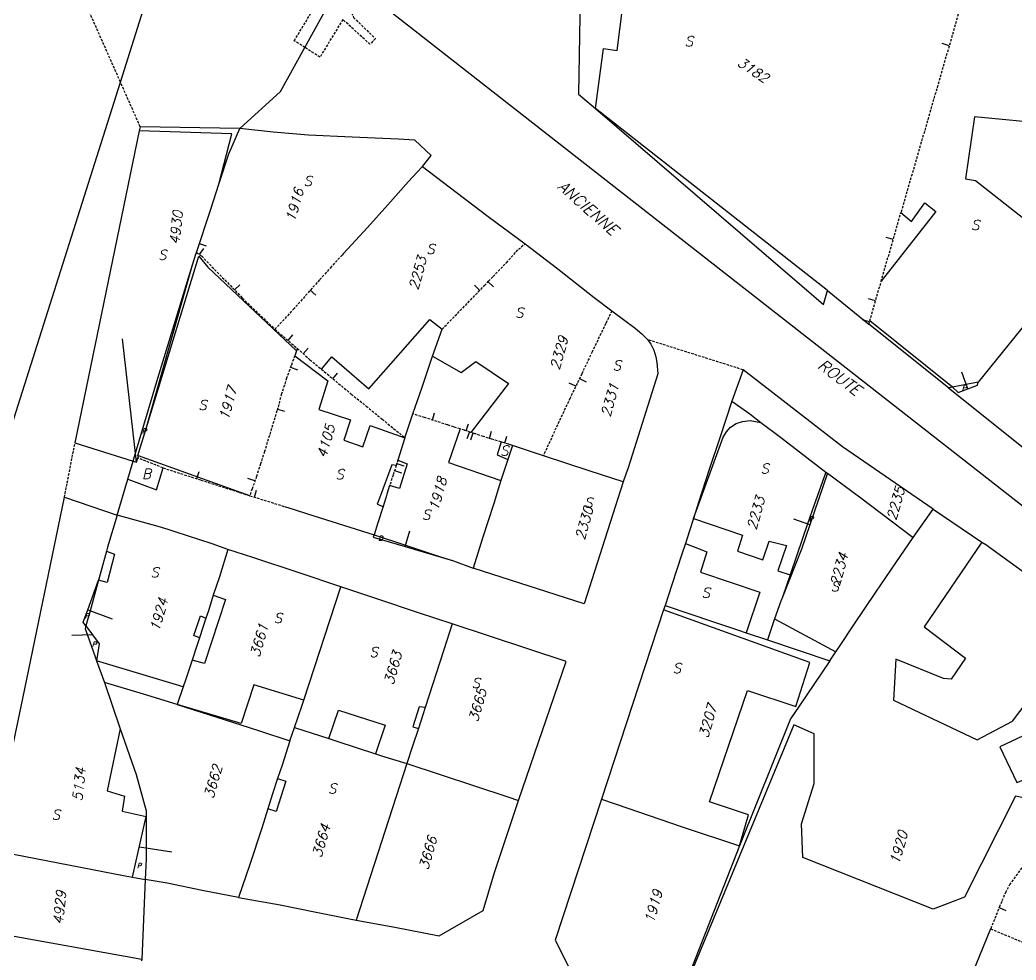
# Model space of a CAD drawing. Extents: x -334462 to -332769, y -29481 to -26664.
# Drawn here: x -333851.5 to -333750.6, y -28164.2 to -28068.9 of the extents above; entities that cross this region are included whole.
import ezdxf
from ezdxf.enums import TextEntityAlignment as Align

# ---------------------------------------------------------------- set-up
doc = ezdxf.new("R2010")
doc.units = 0
doc.header["$MEASUREMENT"] = 0
doc.linetypes.add('HIDDEN', pattern=[0.375, 0.25, -0.125])
for name, color, linetype in [('17', 7, 'CONTINUOUS'), ('18', 7, 'CONTINUOUS'), ('DP$DIVIDING$LINE', 7, 'CONTINUOUS'), ('EASEMENT$BOUNDA$', 7, 'CONTINUOUS'), ('ENC$$ST$$A$$TEXT', 7, 'CONTINUOUS'), ('ENCRO$$AREA$TEXT', 7, 'CONTINUOUS'), ('MAP$SHEET$BOUND$', 7, 'CONTINUOUS'), ('PARCEL$BOUNDARY', 7, 'CONTINUOUS'), ('PARCEL$NUMBER', 7, 'CONTINUOUS'), ('SECTION$$A$', 7, 'CONTINUOUS'), ('STREET$TEXT', 7, 'CONTINUOUS'), ('STRUC$$FOOTPRINT', 7, 'CONTINUOUS')]:
    doc.layers.add(name, color=color, linetype=linetype)
doc.styles.add('ITALICT', font='ITALICT', dxfattribs={"height": 0.2})

msp = doc.modelspace()

# ---------------------------------------------------------------- linework, layer by layer
at = {"layer": '17', "color": 1, "linetype": 'Continuous'}
for p, q in [((-333757.33, -28071.48), (-333758.05, -28071.27)), ((-333763.01, -28091.12), (-333763.73, -28090.92)), ((-333833.3, -28092.66), (-333832.87, -28092.05)), ((-333829.76, -28096.23), (-333829.22, -28095.71)), ((-333822.08, -28096.27), (-333821.52, -28096.77)), ((-333765.41, -28099.48), (-333766.13, -28099.28)), ((-333819.8, -28105.24), (-333819.32, -28104.66)), ((-333805.96, -28110.63), (-333806.2, -28111.34))]:
    msp.add_line(p, q, dxfattribs=at)
at = {"layer": '17', "color": 5, "linetype": 'Continuous'}
for p, q in [((-333804.06, -28095.41), (-333803.52, -28095.93)), ((-333804.9, -28096.28), (-333805.44, -28095.76)), ((-333794.8, -28105.21), (-333794.12, -28105.54)), ((-333795.18, -28106), (-333795.85, -28105.68))]:
    msp.add_line(p, q, dxfattribs=at)
at = {"layer": '17', "color": 2, "linetype": 'Continuous'}
for p, q in [((-333833.59, -28115.37), (-333833.36, -28114.65)), ((-333827.7, -28115.6), (-333828.41, -28115.35))]:
    msp.add_line(p, q, dxfattribs=at)
at = {"layer": '18', "color": 1, "linetype": 'Continuous'}
for p, q in [((-333833.33, -28091.53), (-333832.62, -28091.77)), ((-333764.79, -28097.34), (-333765.51, -28097.13)), ((-333824.33, -28101.38), (-333823.85, -28100.8)), ((-333822.79, -28102.71), (-333822.29, -28102.15)), ((-333809.71, -28109.43), (-333809.49, -28108.71)), ((-333806.29, -28110.52), (-333806.06, -28109.81)), ((-333803.93, -28111.29), (-333803.71, -28110.57)), ((-333805.61, -28110.75), (-333805.85, -28111.46)), ((-333802.38, -28111.76), (-333802.16, -28111.05)), ((-333813.54, -28114.55), (-333812.83, -28114.78)), ((-333813.32, -28113.84), (-333812.6, -28114.06)), ((-333752.27, -28158.86), (-333751.58, -28159.15))]:
    msp.add_line(p, q, dxfattribs=at)
at = {"layer": '18', "color": 2, "linetype": 'Continuous'}
for p, q in [((-333824.08, -28104.07), (-333823.38, -28104.34)), ((-333825.42, -28108.33), (-333824.69, -28108.53)), ((-333827.75, -28117.24), (-333827.52, -28116.53))]:
    msp.add_line(p, q, dxfattribs=at)
at = {"layer": 'DP$DIVIDING$LINE', "color": 30, "linetype": 'HIDDEN'}
for p, q in [((-333841.33, -28075.16), (-333850.72, -28053.91)), ((-333839.32, -28079.7), (-333841.33, -28075.16)), ((-333778.21, -28104.34), (-333787.92, -28101.27)), ((-333847, -28117.26), (-333845.93, -28111.74))]:
    msp.add_line(p, q, dxfattribs=at)
at = {"layer": 'DP$DIVIDING$LINE', "color": 2, "linetype": 'HIDDEN'}
for points in [[(-333822.63, -28071.66), (-333823.71, -28070.97), (-333821.2, -28066.83), (-333829.58, -28059.02), (-333834.71, -28054.29)], [(-333819.66, -28066.29), (-333818.02, -28067.8), (-333817.7, -28068.61), (-333815.49, -28070.76), (-333816.04, -28071.33), (-333818.79, -28068.83), (-333821.1, -28072.63), (-333822.63, -28071.66)]]:
    msp.add_lwpolyline(points, dxfattribs=at)
at = {"layer": 'EASEMENT$BOUNDA$', "color": 3, "linetype": 'HIDDEN'}
msp.add_line((-333837.01, -28114.28), (-333839.57, -28113.27), dxfattribs=at)
at = {"layer": 'ENC$$ST$$A$$TEXT', "color": 1, "linetype": 'Continuous'}
for p, q in [((-333839.69, -28113.7), (-333841.1, -28101.21)), ((-333755.43, -28106.26), (-333756.05, -28104.56)), ((-333771.46, -28120.04), (-333773.07, -28119.48)), ((-333812.48, -28122.26), (-333812, -28120.65)), ((-333844.64, -28128.67), (-333842.15, -28129.57)), ((-333844.16, -28131.21), (-333846.24, -28131.27))]:
    msp.add_line(p, q, dxfattribs=at)
at = {"layer": 'ENCRO$$AREA$TEXT', "color": 5, "linetype": 'Continuous'}
msp.add_line((-333839.4, -28152.69), (-333836.1, -28153.2), dxfattribs=at)
at = {"layer": 'MAP$SHEET$BOUND$', "color": 6, "linetype": 'Continuous'}
for p, q in [((-333841.33, -28075.16), (-333834.71, -28054.29)), ((-333822.63, -28071.66), (-333819.66, -28066.29)), ((-333841.65, -28119.06), (-333840.56, -28115.41))]:
    msp.add_line(p, q, dxfattribs=at)
for points in [[(-333818.59, -28064.36), (-333728.11, -28135.15), (-333671.47, -28172.8), (-333628.15, -28194.82)], [(-333829.22, -28079.89), (-333825.1, -28076.13), (-333822.63, -28071.66)], [(-333887.8, -28238.18), (-333883.42, -28231.02), (-333879.01, -28212.99), (-333859.5, -28132.45), (-333841.33, -28075.16)]]:
    msp.add_lwpolyline(points, dxfattribs=at)
at = {"layer": 'PARCEL$BOUNDARY', "color": 2, "linetype": 'HIDDEN'}
for p, q in [((-333754.84, -28062.89), (-333762.22, -28088.38)), ((-333764.22, -28095.36), (-333762.22, -28088.38)), ((-333765.38, -28099.38), (-333764.22, -28095.36)), ((-333765.47, -28099.71), (-333765.38, -28099.38)), ((-333828.21, -28117.1), (-333824.71, -28118.19))]:
    msp.add_line(p, q, dxfattribs=at)
at = {"layer": 'PARCEL$BOUNDARY', "color": 7, "linetype": 'Continuous'}
for p, q in [((-333839.41, -28080.11), (-333845.93, -28111.74)), ((-333839.32, -28079.7), (-333839.41, -28080.11)), ((-333829.22, -28079.89), (-333839.32, -28079.7)), ((-333744.4, -28093.21), (-333754.4, -28105.59)), ((-333769.66, -28096.28), (-333765.47, -28099.71)), ((-333809.68, -28102.94), (-333808.73, -28100.22)), ((-333757.4, -28106.15), (-333765.47, -28099.71)), ((-333823.48, -28102.41), (-333823.66, -28102.92)), ((-333823.4, -28102.16), (-333823.48, -28102.41)), ((-333778.21, -28104.34), (-333779.35, -28107.52)), ((-333757.01, -28106.08), (-333757.4, -28106.15)), ((-333757.4, -28106.15), (-333749.82, -28112.22)), ((-333754.4, -28105.59), (-333757.01, -28106.08)), ((-333812.5, -28111.22), (-333811.7, -28108.8)), ((-333812.5, -28111.22), (-333813.21, -28113.49)), ((-333845.93, -28111.74), (-333840.05, -28113.58)), ((-333801.6, -28112), (-333802.07, -28113.43)), ((-333801.6, -28112), (-333801.99, -28111.88)), ((-333798.46, -28113.05), (-333801.6, -28112)), ((-333769.83, -28114.71), (-333769.66, -28114.83)), ((-333847, -28117.26), (-333841.65, -28119.06)), ((-333760.99, -28121.32), (-333758.95, -28118.45)), ((-333758.95, -28118.45), (-333754.01, -28121.8)), ((-333807.58, -28123.71), (-333805.59, -28124.45)), ((-333773.45, -28125.12), (-333774.24, -28127.37)), ((-333822.74, -28137.82), (-333818.98, -28126.32)), ((-333786.29, -28128.66), (-333792.58, -28147.87)), ((-333786.13, -28128.23), (-333786.29, -28128.66)), ((-333832.66, -28129.5), (-333833.32, -28131.5)), ((-333775.02, -28129.59), (-333775.76, -28131.72)), ((-333777.89, -28131), (-333775.76, -28131.72)), ((-333775.76, -28131.72), (-333769.42, -28133.84)), ((-333769.42, -28133.84), (-333768.81, -28132.94)), ((-333834.97, -28136.48), (-333835.56, -28138.28)), ((-333824.15, -28141.94), (-333823.67, -28140.61)), ((-333823.67, -28140.61), (-333820.22, -28141.72)), ((-333812.3, -28144.26), (-333817.43, -28160.12)), ((-333778.58, -28152.59), (-333785.58, -28170.49)), ((-333840.09, -28155.77), (-333838.82, -28156.02)), ((-333855.91, -28161.05), (-333839.17, -28164.08)), ((-333753.13, -28161.01), (-333761.1, -28180.38))]:
    msp.add_line(p, q, dxfattribs=at)
for points in [[(-333794.55, -28056.59), (-333794.9, -28076.38), (-333793.17, -28077.86)], [(-333793.17, -28077.86), (-333772.28, -28095.83), (-333770.08, -28097.72), (-333769.66, -28096.28)], [(-333810.71, -28083.73), (-333809.82, -28082.62), (-333811.49, -28081.07), (-333813.16, -28080.96), (-333817.85, -28080.74), (-333822.26, -28080.54), (-333825.84, -28080.26), (-333829.22, -28079.89)], [(-333810.71, -28083.73), (-333811.3, -28084.34), (-333812.13, -28085.24), (-333814.23, -28087.62), (-333816.29, -28089.91), (-333818.71, -28092.53), (-333818.76, -28092.59)], [(-333810.71, -28083.73), (-333808.02, -28085.8), (-333804.04, -28088.78), (-333800.32, -28091.56)], [(-333800.32, -28091.56), (-333796.99, -28094.11), (-333793.32, -28096.99), (-333791.51, -28098.36)], [(-333840.05, -28113.58), (-333839.91, -28113.13), (-333837.54, -28105.17), (-333836.01, -28100.2), (-333834.55, -28095.44), (-333834.02, -28093.71)], [(-333791.51, -28098.36), (-333789.17, -28100.12), (-333788.48, -28100.7), (-333787.92, -28101.27)], [(-333787.92, -28101.27), (-333787.58, -28101.75), (-333787.27, -28102.35), (-333787.05, -28103.01), (-333786.97, -28103.58), (-333786.85, -28104.76), (-333789.86, -28114.26), (-333790.09, -28114.9), (-333790.36, -28115.68)], [(-333811.7, -28108.8), (-333810.75, -28106.09), (-333809.68, -28102.94)], [(-333758.95, -28118.45), (-333768.13, -28112.16), (-333778.21, -28104.34)], [(-333779.35, -28107.52), (-333780.58, -28111.24), (-333781.64, -28114.44), (-333782.73, -28117.79), (-333783.24, -28119.41)], [(-333779.35, -28107.52), (-333777.55, -28108.81), (-333776.41, -28109.67)], [(-333776.41, -28109.67), (-333774.41, -28111.17), (-333769.83, -28114.71)], [(-333802.07, -28113.43), (-333802.46, -28114.63), (-333802.76, -28115.56)], [(-333790.36, -28115.68), (-333793.83, -28114.57), (-333798.46, -28113.05)], [(-333840.56, -28115.41), (-333837.66, -28116.49), (-333837.01, -28114.28)], [(-333802.76, -28115.56), (-333803.03, -28116.42), (-333803.49, -28117.89), (-333804.64, -28121.39), (-333805.59, -28124.45)], [(-333769.83, -28114.71), (-333771.22, -28118.6), (-333771.68, -28119.96), (-333772.76, -28123.14), (-333773.45, -28125.12)], [(-333769.66, -28114.83), (-333766.29, -28117.32), (-333760.99, -28121.32)], [(-333814.04, -28116.08), (-333814.31, -28116.94), (-333814.4, -28117.22), (-333814.6, -28117.86), (-333814.71, -28118.19)], [(-333790.36, -28115.68), (-333794.34, -28128.07), (-333805.59, -28124.45)], [(-333854.47, -28153), (-333851.22, -28137.67), (-333847, -28117.26)], [(-333824.71, -28118.19), (-333823.72, -28118.51), (-333822.37, -28118.95), (-333815.6, -28121.08)], [(-333814.71, -28118.19), (-333815.24, -28119.86), (-333815.6, -28121.08)], [(-333830.43, -28122.55), (-333832.03, -28121.97), (-333835.77, -28120.75), (-333836.48, -28120.52), (-333837.5, -28120.22), (-333841.65, -28119.06)], [(-333783.24, -28119.41), (-333783.65, -28120.67), (-333784.07, -28121.95)], [(-333815.6, -28121.08), (-333812.43, -28122.12), (-333809, -28123.25), (-333807.58, -28123.71)], [(-333768.81, -28132.94), (-333768.44, -28132.39), (-333767.01, -28130.19), (-333764.76, -28126.87), (-333762.74, -28123.9), (-333760.99, -28121.32)], [(-333830.43, -28122.55), (-333831.3, -28125.32), (-333831.91, -28127.19)], [(-333818.98, -28126.32), (-333823.22, -28124.93), (-333827.89, -28123.36), (-333830.43, -28122.55)], [(-333784.07, -28121.95), (-333784.45, -28123.12), (-333785.44, -28126.15), (-333786.13, -28128.23)], [(-333754.01, -28121.8), (-333753.63, -28122.05), (-333735.6, -28135.12), (-333737.33, -28137.46), (-333738.56, -28139.2)], [(-333843.54, -28125.65), (-333844.4, -28128.76), (-333844.83, -28130.3)], [(-333807.69, -28130.1), (-333811, -28128.99), (-333815.53, -28127.49), (-333818.98, -28126.32)], [(-333831.91, -28127.19), (-333832.41, -28128.76), (-333832.66, -28129.5)], [(-333774.24, -28127.37), (-333774.39, -28127.8), (-333775.02, -28129.59)], [(-333786.13, -28128.23), (-333781.21, -28129.87), (-333778.8, -28130.69), (-333777.89, -28131)], [(-333844.83, -28130.3), (-333844.86, -28130.39), (-333844.91, -28130.58), (-333844.67, -28131.23), (-333843.89, -28133.42), (-333843.74, -28133.83)], [(-333807.69, -28130.1), (-333808.54, -28132.72), (-333810.43, -28138.57)], [(-333800.97, -28148.01), (-333796.16, -28133.91), (-333807.69, -28130.1)], [(-333833.32, -28131.5), (-333833.56, -28132.22), (-333834.07, -28133.77)], [(-333834.07, -28133.77), (-333834.71, -28135.69), (-333834.97, -28136.48)], [(-333769.42, -28133.84), (-333771.05, -28136.24), (-333772.53, -28138.44), (-333773.42, -28139.73), (-333778.58, -28152.59)], [(-333835.56, -28138.28), (-333838.99, -28137.2), (-333842.95, -28136.03)], [(-333823.67, -28140.61), (-333822.95, -28138.44), (-333822.74, -28137.82)], [(-333835.56, -28138.28), (-333829.13, -28140.34), (-333827.24, -28140.94), (-333824.15, -28141.94)], [(-333810.43, -28138.57), (-333810.67, -28139.32), (-333811.11, -28140.69)], [(-333811.11, -28140.69), (-333811.71, -28142.5), (-333812.3, -28144.26)], [(-333820.22, -28141.72), (-333819.38, -28141.99), (-333815.47, -28143.26)], [(-333824.15, -28141.94), (-333824.94, -28144.4), (-333825.39, -28145.78)], [(-333815.47, -28143.26), (-333814.86, -28143.46), (-333812.3, -28144.26)], [(-333812.3, -28144.26), (-333802.07, -28147.63), (-333800.97, -28148.01)], [(-333825.39, -28145.78), (-333825.91, -28147.32), (-333826.39, -28148.83)], [(-333792.58, -28147.87), (-333797.25, -28162.14), (-333796.15, -28164.35), (-333795.1, -28166.61), (-333785.58, -28170.49)], [(-333792.58, -28147.87), (-333789.9, -28148.77), (-333784.49, -28150.63), (-333778.58, -28152.59)], [(-333826.39, -28148.83), (-333827.01, -28150.81), (-333828.21, -28154.47), (-333829.36, -28157.84)], [(-333817.43, -28160.12), (-333813.51, -28160.85), (-333809.03, -28161.72), (-333804.57, -28159.14), (-333803.4, -28155.28), (-333801.91, -28150.85), (-333800.97, -28148.01)], [(-333854.47, -28153), (-333840.84, -28155.63), (-333840.09, -28155.77)], [(-333829.36, -28157.84), (-333833.03, -28157.12), (-333836.58, -28156.36), (-333838.82, -28156.02)], [(-333829.36, -28157.84), (-333825.14, -28158.56), (-333821.5, -28159.31), (-333817.43, -28160.12)]]:
    msp.add_lwpolyline(points, dxfattribs=at)
at = {"layer": 'PARCEL$BOUNDARY', "color": 2, "linetype": 'HIDDEN'}
for points in [[(-333808.73, -28100.22), (-333806.89, -28098.34), (-333804.42, -28095.79), (-333804.01, -28095.35), (-333803.56, -28094.89), (-333802.21, -28093.48), (-333800.98, -28092.12), (-333800.32, -28091.56)], [(-333833.63, -28092.43), (-333833.09, -28092.81), (-333828.95, -28097.07), (-333825.66, -28100.23)], [(-333818.76, -28092.59), (-333818.86, -28092.7), (-333819.95, -28093.89), (-333821.15, -28095.22), (-333821.4, -28095.5), (-333823.72, -28098.12), (-333825.66, -28100.23)], [(-333791.51, -28098.36), (-333792.14, -28099.64), (-333793.51, -28102.5), (-333794.46, -28104.5), (-333794.57, -28104.74), (-333795.04, -28105.72), (-333795.76, -28107.21), (-333797.18, -28110.24), (-333798.46, -28113.05)], [(-333825.66, -28100.23), (-333824.56, -28101.18), (-333823.4, -28102.16)], [(-333823.4, -28102.16), (-333822.12, -28103.31), (-333820.95, -28104.28)], [(-333823.66, -28102.92), (-333824.02, -28103.91), (-333824.17, -28104.31), (-333824.48, -28105.18), (-333824.99, -28106.78), (-333825.46, -28108.5), (-333826.01, -28110.28), (-333826.73, -28112.63), (-333827.13, -28113.86), (-333827.53, -28115.14), (-333827.99, -28116.4), (-333828.21, -28117.1)], [(-333820.95, -28104.28), (-333817.94, -28106.79), (-333816.42, -28108.01), (-333814.79, -28109.33), (-333812.5, -28111.22)], [(-333806.9, -28110.32), (-333807.54, -28110.12), (-333808.16, -28109.92), (-333810.5, -28109.18), (-333811.7, -28108.8)], [(-333805.81, -28110.68), (-333806.41, -28110.48), (-333806.46, -28110.47), (-333806.9, -28110.32)], [(-333805.32, -28110.84), (-333805.39, -28110.82), (-333805.81, -28110.68)], [(-333802.74, -28111.65), (-333803.67, -28111.37), (-333804.53, -28111.1), (-333805.32, -28110.84)], [(-333801.99, -28111.88), (-333802.43, -28111.75), (-333802.74, -28111.65)], [(-333813.21, -28113.49), (-333813.3, -28113.8), (-333813.38, -28114.04)], [(-333837.01, -28114.28), (-333833.17, -28115.51), (-333828.21, -28117.1)], [(-333813.38, -28114.04), (-333813.69, -28115.01), (-333814.04, -28116.08)], [(-333749.45, -28154.1), (-333749.53, -28154.23), (-333751.17, -28156.47), (-333751.6, -28157.26), (-333752.01, -28158.24), (-333752.19, -28158.68), (-333753.13, -28161.01)], [(-333753.13, -28161.01), (-333750.38, -28162.15), (-333746.09, -28163.94), (-333745.24, -28164.29), (-333738.9, -28166.96), (-333738.14, -28167.26)]]:
    msp.add_lwpolyline(points, dxfattribs=at)
at = {"layer": 'SECTION$$A$', "color": 7, "linetype": 'Continuous'}
for p, q in [((-333840.56, -28115.41), (-333840.05, -28113.58)), ((-333843.74, -28133.83), (-333842.95, -28136.03)), ((-333842.95, -28136.03), (-333841.34, -28140.72)), ((-333838.82, -28156.02), (-333839.17, -28164.08)), ((-333839.17, -28164.08), (-333839.18, -28164.26))]:
    msp.add_line(p, q, dxfattribs=at)
for points in [[(-333831.35, -28085.53), (-333830.35, -28082.43), (-333829.22, -28079.89)], [(-333833.63, -28092.43), (-333832.17, -28088.06), (-333831.36, -28085.53), (-333831.35, -28085.53)], [(-333834.02, -28093.71), (-333833.66, -28092.51), (-333833.63, -28092.43)], [(-333841.65, -28119.06), (-333842.62, -28122.33), (-333842.73, -28122.72)], [(-333842.73, -28122.72), (-333843.31, -28124.82), (-333843.54, -28125.65)], [(-333841.34, -28140.72), (-333839.74, -28145.36), (-333838.71, -28149.03), (-333838.71, -28149.61)], [(-333838.71, -28149.61), (-333838.72, -28153.9), (-333838.82, -28156.02)]]:
    msp.add_lwpolyline(points, dxfattribs=at)
at = {"layer": 'STRUC$$FOOTPRINT', "color": 1, "linetype": 'Continuous'}
for p, q in [((-333769.66, -28096.28), (-333793.17, -28077.86)), ((-333838.72, -28110.27), (-333834.02, -28093.71)), ((-333757.01, -28106.08), (-333765.38, -28099.38)), ((-333839.57, -28113.27), (-333839.5, -28113.04)), ((-333828.21, -28117.1), (-333839.5, -28113.04)), ((-333775.02, -28129.59), (-333768.81, -28132.94)), ((-333834.97, -28136.48), (-333843.74, -28133.83)), ((-333840.09, -28155.77), (-333838.71, -28149.61))]:
    msp.add_line(p, q, dxfattribs=at)
for points in [[(-333793.17, -28077.86), (-333792.38, -28071.75), (-333790.97, -28071.98), (-333789.42, -28059.71), (-333763.27, -28062.2)], [(-333747.02, -28079.42), (-333754.78, -28078.69), (-333755.66, -28084.96), (-333754.65, -28085.15), (-333744.4, -28093.21)], [(-333831.35, -28085.53), (-333830.02, -28080.42), (-333839.41, -28080.11)], [(-333762.22, -28088.38), (-333761.15, -28089.3), (-333759.81, -28087.42), (-333758.68, -28088.3), (-333764.22, -28095.36)], [(-333838.72, -28110.27), (-333833.37, -28092.8), (-333832.48, -28093.92), (-333823.48, -28102.41)], [(-333820.95, -28104.28), (-333819.9, -28103.03), (-333816.15, -28106.26), (-333809.95, -28099.22), (-333808.73, -28100.22)], [(-333823.66, -28102.92), (-333820.31, -28105.47), (-333821.22, -28108.35), (-333818.01, -28109.42), (-333818.68, -28111.48), (-333816.75, -28112.13), (-333816.02, -28109.99), (-333812.5, -28111.22)], [(-333809.68, -28102.94), (-333806.8, -28104.6), (-333805.29, -28103.48), (-333801.98, -28105.72), (-333805.81, -28110.68)], [(-333757.01, -28106.08), (-333756.43, -28106.63), (-333754.45, -28105.9), (-333754.4, -28105.59)], [(-333783.24, -28119.41), (-333780.25, -28111.17), (-333779.91, -28110.62), (-333779.48, -28110.15), (-333778.91, -28109.79), (-333778.29, -28109.58), (-333777.49, -28109.49), (-333776.41, -28109.67)], [(-333839.5, -28113.04), (-333839.56, -28113.02), (-333838.72, -28110.27)], [(-333806.9, -28110.32), (-333808.08, -28113.73), (-333802.76, -28115.56)], [(-333802.74, -28111.65), (-333803.14, -28112.96), (-333802.07, -28113.43)], [(-333840.05, -28113.58), (-333839.69, -28113.7), (-333839.57, -28113.27)], [(-333813.21, -28113.49), (-333812.26, -28113.88), (-333813.05, -28116.38), (-333814.04, -28116.08)], [(-333813.38, -28114.04), (-333813.83, -28113.96), (-333815.07, -28117.35), (-333815.3, -28117.97), (-333814.71, -28118.19)], [(-333769.66, -28114.83), (-333771.46, -28120.04), (-333772.31, -28122.51), (-333774.24, -28127.37)], [(-333783.24, -28119.41), (-333778.28, -28121.11), (-333778.79, -28122.71), (-333776.22, -28123.61), (-333775.56, -28121.69), (-333773.82, -28122.14), (-333774.69, -28124.72), (-333773.45, -28125.12)], [(-333815.6, -28121.08), (-333815.7, -28121.3), (-333812.48, -28122.26), (-333807.58, -28123.71)], [(-333784.07, -28121.95), (-333781.88, -28122.79), (-333782.53, -28124.86), (-333776.51, -28126.88), (-333777.89, -28131)], [(-333754.01, -28121.8), (-333759.86, -28130.4), (-333755.69, -28133.58), (-333757.13, -28135.71), (-333757.89, -28135.63), (-333762.74, -28133.66), (-333762.97, -28137.83), (-333754.48, -28141.85), (-333750.91, -28139.96), (-333748.79, -28137.15), (-333747.27, -28138.36), (-333748.11, -28140.64), (-333752.2, -28142.54), (-333750.46, -28146.18), (-333746.59, -28144.66), (-333744.77, -28140.11), (-333741.14, -28142.72)], [(-333842.73, -28122.72), (-333841.92, -28123.02), (-333842.67, -28125.89), (-333843.54, -28125.65)], [(-333844.83, -28130.3), (-333844.85, -28130.27), (-333845.1, -28129.92), (-333844.64, -28128.67), (-333843.54, -28125.65)], [(-333831.91, -28127.19), (-333830.66, -28127.62), (-333832.8, -28134.12), (-333834.07, -28133.77)], [(-333778.58, -28152.59), (-333777.66, -28149.46), (-333781.61, -28148.12), (-333777.77, -28136.84), (-333772.88, -28138.46), (-333771.44, -28134), (-333786.29, -28128.66)], [(-333833.32, -28131.5), (-333833.89, -28131.26), (-333833.21, -28129.29), (-333832.66, -28129.5)], [(-333844.83, -28130.3), (-333844.16, -28131.21), (-333843.49, -28132.12), (-333843.74, -28133.83)], [(-333822.74, -28137.82), (-333827.82, -28136.26), (-333829.09, -28140.19), (-333835.56, -28138.28)], [(-333820.22, -28141.72), (-333819.22, -28138.83), (-333814.49, -28140.37), (-333815.47, -28143.26)], [(-333810.43, -28138.57), (-333811.04, -28138.51), (-333811.7, -28140.54), (-333811.11, -28140.69)], [(-333841.34, -28140.72), (-333842.66, -28147.02), (-333840.92, -28147.56), (-333841.16, -28149.07), (-333838.71, -28149.61)], [(-333745.45, -28148.64), (-333750.61, -28147.55), (-333755.77, -28157.79), (-333758.95, -28159.01), (-333772.15, -28153.77), (-333772.3, -28150.35), (-333771.01, -28146.26), (-333771.01, -28141.25), (-333773.06, -28140.34), (-333785.58, -28170.49)], [(-333825.39, -28145.78), (-333824.55, -28146.02), (-333825.55, -28149.11), (-333826.39, -28148.83)]]:
    msp.add_lwpolyline(points, dxfattribs=at)

# ---------------------------------------------------------------- texts
at = {"layer": 'EASEMENT$BOUNDA$', "color": 3, "linetype": 'Continuous', "style": 'ITALICT'}
msp.add_text('B', height=1, dxfattribs=at).set_placement((-333838.69, -28114.88), align=Align.MIDDLE)
at = {"layer": 'ENC$$ST$$A$$TEXT', "color": 1, "linetype": 'Continuous', "style": 'ITALICT'}
for s, p in [('P', (-333755.8, -28106.15)), ('P', (-333838.9, -28110.53)), ('P', (-333771.32, -28119.47)), ('D', (-333814.95, -28121.4)), ('P', (-333844.71, -28129.28)), ('P', (-333843.98, -28132.15))]:
    msp.add_text(s, height=0.5, dxfattribs=at).set_placement(p, align=Align.MIDDLE)
at = {"layer": 'ENCRO$$AREA$TEXT', "color": 5, "linetype": 'Continuous', "style": 'ITALICT'}
msp.add_text('P', height=0.5, dxfattribs=at).set_placement((-333839.43, -28154.6), align=Align.MIDDLE)
at = {"layer": 'PARCEL$NUMBER', "color": 7, "linetype": 'Continuous', "style": 'ITALICT'}
for s, rotation, p in [('3182', 326.646, (-333777.2, -28073.94)), ('1916', 74.1686, (-333823.68, -28087.62)), ('4930', 83.9793, (-333835.68, -28089.92)), ('2253', 74.1686, (-333811.2, -28094.54)), ('2329', 74.1686, (-333796.87, -28102.63)), ('1917', 74.1686, (-333830.42, -28107.73)), ('2331', 74.1686, (-333791.72, -28107.41)), ('4105', 74.1686, (-333820.5, -28111.57)), ('1918', 74.1686, (-333809.15, -28116.92)), ('2233', 74.1686, (-333776.92, -28118.87)), ('2330', 74.1686, (-333794.32, -28119.89)), ('2234', 74.1686, (-333768.49, -28124.58)), ('1924', 74.1686, (-333837.43, -28129.16)), ('3661', 74.1686, (-333827.27, -28131.77)), ('3663', 74.1686, (-333813.7, -28134.57)), ('3665', 74.1686, (-333805.13, -28138.34)), ('3207', 74.1686, (-333781.8, -28139.95)), ('5134', 83.9793, (-333845.52, -28146.36)), ('3662', 74.1686, (-333831.94, -28146.09)), ('3664', 74.1686, (-333820.98, -28152.08)), ('3666', 74.1686, (-333810.16, -28153.32)), ('1920', 74.1686, (-333762.45, -28152.78)), ('4929', 83.9793, (-333847.49, -28158.85)), ('1919', 74.1686, (-333787.31, -28158.74))]:
    msp.add_text(s, height=1, rotation=rotation, dxfattribs=at).set_placement(p, align=Align.MIDDLE)
at = {"layer": 'PARCEL$NUMBER', "color": 1, "linetype": 'Continuous', "style": 'ITALICT'}
msp.add_text('2235', height=1, rotation=74.1686, dxfattribs=at).set_placement((-333762.75, -28117.89), align=Align.MIDDLE)
at = {"layer": 'STREET$TEXT', "color": 7, "linetype": 'Continuous', "style": 'ITALICT'}
for s, rotation, p in [('ANCIENNE', 318.6814, (-333797.11, -28085.88)), ('ROUTE', 323.1415, (-333770.76, -28104.07))]:
    msp.add_text(s, height=1.15, rotation=rotation, dxfattribs=at).set_placement(p)
at = {"layer": 'STRUC$$FOOTPRINT', "color": 1, "linetype": 'Continuous', "style": 'ITALICT'}
for p in [(-333783.71, -28071.03), (-333822.34, -28085.19), (-333754.69, -28089.65), (-333837.08, -28092.68), (-333809.9, -28092.09), (-333800.9, -28098.54), (-333791.01, -28103.89), (-333833, -28107.9), (-333802.42, -28112.52), (-333819.11, -28114.92), (-333776.03, -28114.34), (-333793.9, -28117.8), (-333810.34, -28119.02), (-333837.86, -28124.86), (-333782, -28126.93), (-333768.92, -28126.29), (-333825.36, -28129.5), (-333815.66, -28132.95), (-333784.93, -28134.58), (-333805.31, -28136.08), (-333819.86, -28146.78), (-333847.87, -28149.43)]:
    msp.add_text('S', height=1, dxfattribs=at).set_placement(p, align=Align.MIDDLE)

doc.saveas('drawing.dxf')
